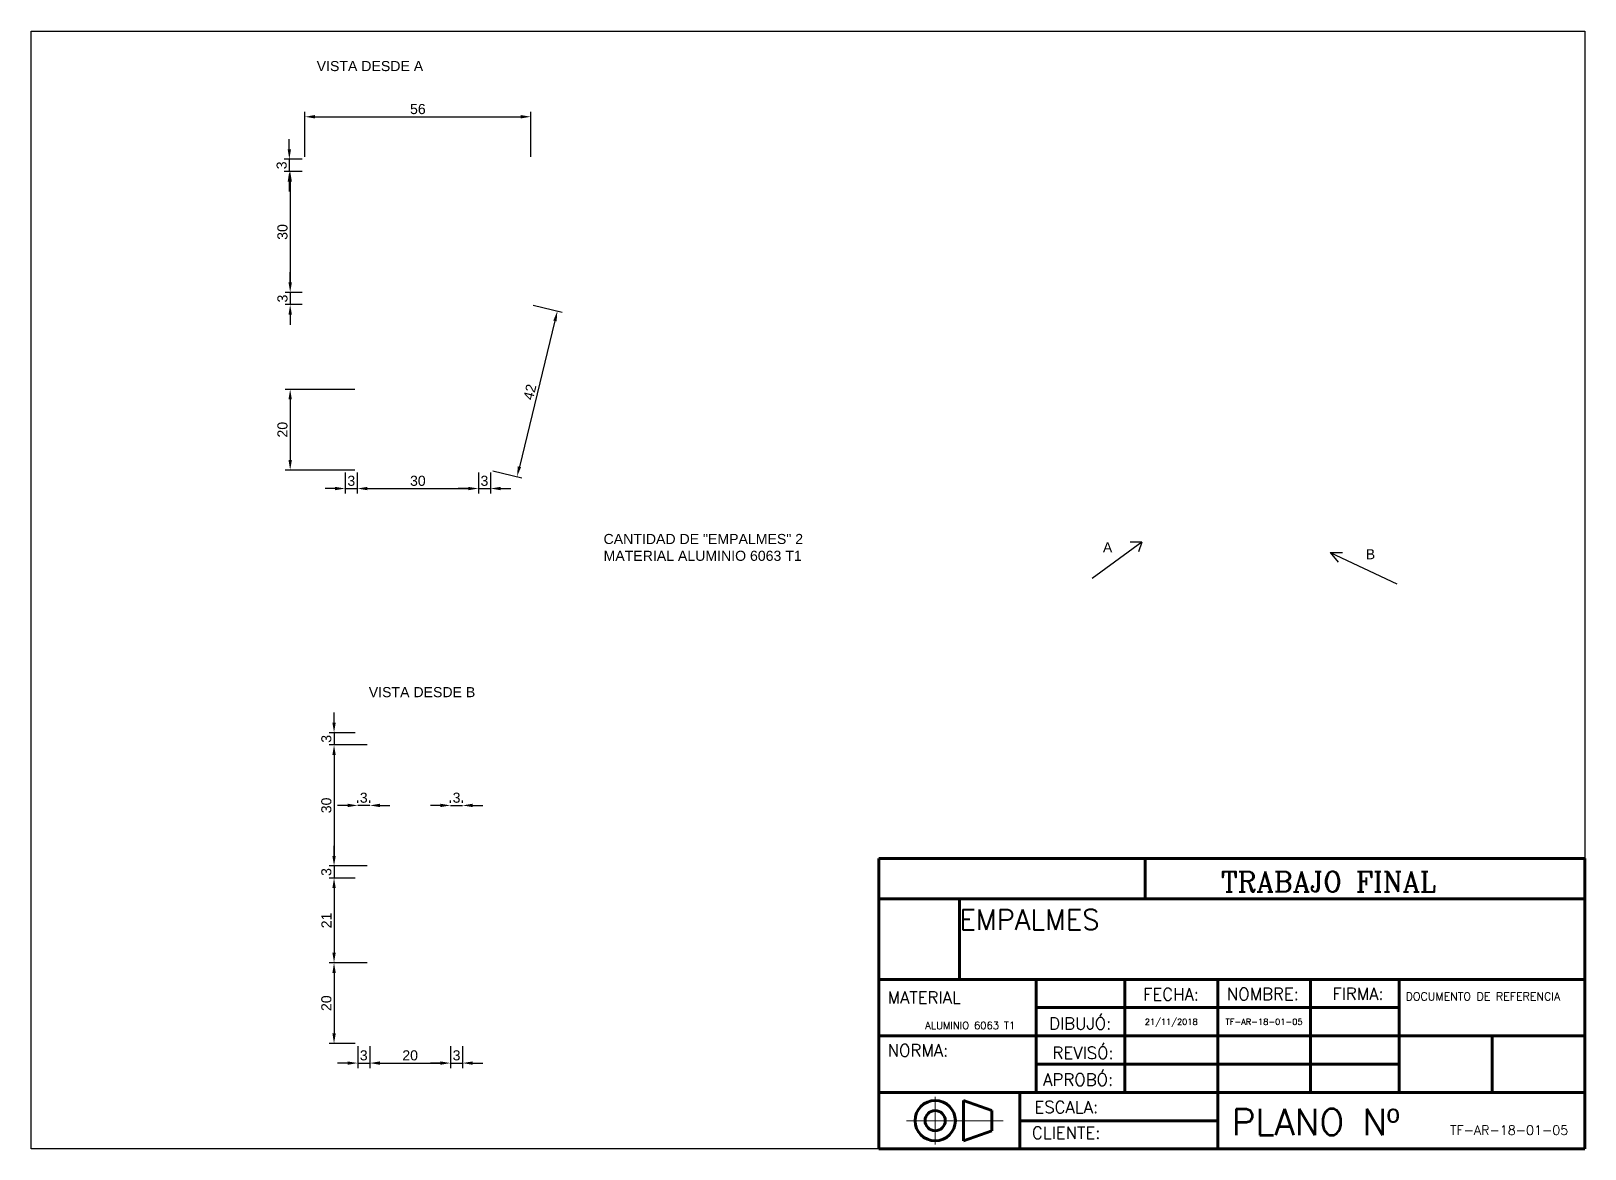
# Paper-space layout 'Presentación1' of a CAD drawing. Header units: millimetres. Extents: x 17 to 402, y -10 to 267.
import ezdxf
from ezdxf.enums import TextEntityAlignment as Align

# ---------------------------------------------------------------- set-up
doc = ezdxf.new("R2010")
doc.units = ezdxf.units.MM
doc.linetypes.add('CENTRO', pattern=[50.8, 31.75, -6.35, 6.35, -6.35])
for name, color, linetype in [('ATRIBUTO', 4, 'Continuous'), ('cotas', 7, 'Continuous'), ('TEXTO', 6, 'Continuous')]:
    doc.layers.add(name, color=color, linetype=linetype)
doc.layers.add('LINEA AUXILIAR', color=7, linetype='CENTRO', lineweight=15)
doc.layers.add('ROTULO', color=7, linetype='Continuous', lineweight=158)
doc.styles.add('ROMANC', font='romanc.shx')
doc.styles.add('ROMANS', font='romans.shx')
doc.styles.get("Standard").update_dxf_attribs({"font": 'arial.ttf'})
doc.dimstyles.new('ISO-25', dxfattribs={"dimtxt": 2.5, "dimasz": 2.5, "dimexe": 1.25, "dimexo": 0.625, "dimtad": 1, "dimtxsty": 'Standard', "dimcen": 2.5, "dimadec": 0, "dimazin": 0, "dimtfac": 1, "dimtmove": 0, "dimatfit": 3, "dimfxl": 1, "dimarcsym": 0})

# ---------------------------------------------------------------- blocks, each defined once
blk = doc.blocks.new('ROTULO ACAD JIG2')
at = {"layer": 'LINEA AUXILIAR'}
for p, q in [((-161, 1.11), (-161, 12.88)), ((-144.12, 7), (-168.07, 7))]:
    blk.add_line(p, q, dxfattribs=at)
at = {"layer": 'ROTULO'}
for p, q in [((-175, 72), (0, 72)), ((-175, 0), (-175, 72)), ((-109, 62), (-109, 72)), ((0, 72), (0, 0)), ((-175, 62), (0, 62)), ((-155, 42), (-155, 62)), ((0, 42), (-175, 42)), ((-136, 14), (-136, 42)), ((-114, 14), (-114, 42)), ((-91, 14), (-91, 42)), ((-68, 14), (-68, 42)), ((-46, 42), (-46, 14)), ((-46, 35), (-136, 35)), ((0, 28), (-175, 28)), ((-23, 28), (-23, 14)), ((-46, 21), (-136, 21)), ((0, 14), (-175, 14)), ((-154, 2), (-154, 12)), ((-154, 12), (-147, 9.5)), ((-140, 0), (-140, 14)), ((-91, 0), (-91, 14)), ((-147, 4.5), (-147, 9.5)), ((-154, 2), (-147, 4.5)), ((-91, 7), (-140, 7)), ((0, 0), (-175, 0))]:
    blk.add_line(p, q, dxfattribs=at)
for radius in [5, 2.5]:
    blk.add_circle((-161, 7), radius, dxfattribs=at)
at = {"layer": 'ATRIBUTO', "style": 'ROMANS'}
for tag, p, height in [('DESIGN_1', (-155, 54.32), 5), ('DESIGN_2', (-155, 44.11), 5), ('MATERIAL', (-163.48, 29.7), 2.5), ('REFERENCIA', (-31.27, 29.68), 2.5), ('NORMA', (-162.56, 16.38), 2.5), ('ESCALA', (-109.41, 8.83), 2.5), ('PLANO', (-33.42, 3.49), 6.5), ('CLIENTE', (-109.79, 2.64), 2.5)]:
    blk.add_attdef(tag, p, '', height=height, dxfattribs=at)
for tag, p in [('FECHA_DIB', (-102.5, 31.5)), ('DIBUJÓ', (-79.5, 31.5)), ('FECHA_REV', (-102.5, 24.5)), ('REVISÓ', (-79.5, 24.5)), ('APROBÓ', (-79.5, 17.5)), ('FECHA_APP', (-102.5, 17.5))]:
    blk.add_attdef(tag, text='', height=2.5, dxfattribs=at).set_placement(p, align=Align.MIDDLE_CENTER)
at = {"layer": 'TEXTO'}
for s, height, style, p in [('TRABAJO FINAL', 5, 'ROMANC', (-90.18, 63.72)), ('MATERIAL', 3, 'ROMANS', (-172.79, 36)), ('FECHA:', 3, 'ROMANS', (-109.51, 36.81)), ('NOMBRE:', 3, 'ROMANS', (-88.74, 36.88)), ('FIRMA:', 3, 'ROMANS', (-62.59, 36.95)), ('DOCUMENTO DE REFERENCIA', 2, 'ROMANS', (-44.43, 36.78)), ('DIBUJÓ:', 3, 'ROMANS', (-132.77, 29.58)), ('NORMA:', 3, 'ROMANS', (-172.79, 22.92)), ('REVISÓ:', 3, 'ROMANS', (-131.93, 22.3)), ('APROBÓ:', 3, 'ROMANS', (-134.25, 15.67)), ('ESCALA:', 3, 'ROMANS', (-136.43, 8.87)), ('PLANO Nº', 6.5, 'ROMANS', (-87.5, 3.43)), ('CLIENTE:', 3, 'ROMANS', (-137.03, 2.5))]:
    blk.add_text(s, height=height, dxfattribs=dict(at, style=style)).set_placement(p)
blk = doc.blocks.new('*D7')
at = {"color": 0, "lineweight": -2, "transparency": 16777216}
for p, q in [((85.27, 235.86), (85.27, 247.03)), ((141.27, 235.86), (141.27, 247.03)), ((87.77, 245.78), (138.77, 245.78))]:
    blk.add_line(p, q, dxfattribs=at)
at = {"color": 0, "transparency": 16777216}
for points in [[(87.77, 246.2), (87.77, 245.37), (85.27, 245.78)], [(138.77, 246.2), (138.77, 245.37), (141.27, 245.78)]]:
    blk.add_solid(points, dxfattribs=at)
at = {"layer": 'Defpoints', "color": 0, "transparency": 16777216}
for p in [(141.27, 245.78), (85.27, 235.24), (141.27, 235.24)]:
    blk.add_point(p, dxfattribs=at)
at = {"color": 0, "transparency": 16777216, "insert": (113.27, 247.68), "char_height": 2.5, "attachment_point": 5}
blk.add_mtext('56', dxfattribs=at)
blk = doc.blocks.new('*D10')
at = {"color": 0, "lineweight": -2, "transparency": 16777216}
for p, q in [((81.42, 237.74), (81.42, 240.24)), ((84.64, 235.24), (80.17, 235.24)), ((81.42, 235.24), (81.42, 232.24)), ((84.64, 232.24), (80.17, 232.24)), ((81.42, 229.74), (81.42, 227.24))]:
    blk.add_line(p, q, dxfattribs=at)
at = {"color": 0, "transparency": 16777216}
for points in [[(81.01, 237.74), (81.84, 237.74), (81.42, 235.24)], [(81.01, 229.74), (81.84, 229.74), (81.42, 232.24)]]:
    blk.add_solid(points, dxfattribs=at)
at = {"layer": 'Defpoints', "color": 0, "transparency": 16777216}
for p in [(85.27, 235.24), (81.42, 232.24), (85.27, 232.24)]:
    blk.add_point(p, dxfattribs=at)
at = {"color": 0, "transparency": 16777216, "insert": (79.52, 233.74), "char_height": 2.5, "attachment_point": 5, "rotation": 90}
blk.add_mtext('3', dxfattribs=at)
blk = doc.blocks.new('*D11')
at = {"color": 0, "lineweight": -2, "transparency": 16777216}
for p, q in [((84.64, 232.24), (80.38, 232.24)), ((81.63, 229.74), (81.63, 204.74)), ((84.64, 202.24), (80.38, 202.24))]:
    blk.add_line(p, q, dxfattribs=at)
at = {"color": 0, "transparency": 16777216}
for points in [[(81.21, 229.74), (82.05, 229.74), (81.63, 232.24)], [(81.21, 204.74), (82.05, 204.74), (81.63, 202.24)]]:
    blk.add_solid(points, dxfattribs=at)
at = {"layer": 'Defpoints', "color": 0, "transparency": 16777216}
for p in [(85.27, 232.24), (81.63, 202.24), (85.27, 202.24)]:
    blk.add_point(p, dxfattribs=at)
at = {"color": 0, "transparency": 16777216, "insert": (79.73, 217.24), "char_height": 2.5, "attachment_point": 5, "rotation": 90}
blk.add_mtext('30', dxfattribs=at)
blk = doc.blocks.new('*D12')
at = {"color": 0, "lineweight": -2, "transparency": 16777216}
for p, q in [((81.63, 204.74), (81.63, 207.24)), ((84.64, 202.24), (80.38, 202.24)), ((81.63, 202.24), (81.63, 199.24)), ((84.64, 199.24), (80.38, 199.24)), ((81.63, 196.74), (81.63, 194.24))]:
    blk.add_line(p, q, dxfattribs=at)
at = {"color": 0, "transparency": 16777216}
for points in [[(81.21, 204.74), (82.05, 204.74), (81.63, 202.24)], [(81.21, 196.74), (82.05, 196.74), (81.63, 199.24)]]:
    blk.add_solid(points, dxfattribs=at)
at = {"layer": 'Defpoints', "color": 0, "transparency": 16777216}
for p in [(85.27, 202.24), (81.63, 199.24), (85.27, 199.24)]:
    blk.add_point(p, dxfattribs=at)
at = {"color": 0, "transparency": 16777216, "insert": (79.73, 200.74), "char_height": 2.5, "attachment_point": 5, "rotation": 90}
blk.add_mtext('3', dxfattribs=at)
blk = doc.blocks.new('*D13')
at = {"color": 0, "lineweight": -2, "transparency": 16777216}
for p, q in [((95.27, 157.61), (95.27, 152.42)), ((98.27, 157.61), (98.27, 152.42)), ((92.77, 153.67), (90.27, 153.67)), ((95.27, 153.67), (98.27, 153.67)), ((100.77, 153.67), (103.27, 153.67))]:
    blk.add_line(p, q, dxfattribs=at)
at = {"color": 0, "transparency": 16777216}
for points in [[(92.77, 154.08), (92.77, 153.25), (95.27, 153.67)], [(100.77, 154.08), (100.77, 153.25), (98.27, 153.67)]]:
    blk.add_solid(points, dxfattribs=at)
at = {"layer": 'Defpoints', "color": 0, "transparency": 16777216}
for p in [(95.27, 158.24), (98.27, 158.24), (98.27, 153.67)]:
    blk.add_point(p, dxfattribs=at)
at = {"color": 0, "transparency": 16777216, "insert": (96.77, 155.57), "char_height": 2.5, "attachment_point": 5}
blk.add_mtext('3', dxfattribs=at)
blk = doc.blocks.new('*D14')
at = {"color": 0, "lineweight": -2, "transparency": 16777216}
for p, q in [((98.27, 157.61), (98.27, 152.42)), ((128.27, 157.61), (128.27, 152.42)), ((100.77, 153.67), (125.77, 153.67))]:
    blk.add_line(p, q, dxfattribs=at)
at = {"color": 0, "transparency": 16777216}
for points in [[(100.77, 154.08), (100.77, 153.25), (98.27, 153.67)], [(125.77, 154.08), (125.77, 153.25), (128.27, 153.67)]]:
    blk.add_solid(points, dxfattribs=at)
at = {"layer": 'Defpoints', "color": 0, "transparency": 16777216}
for p in [(98.27, 158.24), (128.27, 158.24), (128.27, 153.67)]:
    blk.add_point(p, dxfattribs=at)
at = {"color": 0, "transparency": 16777216, "insert": (113.27, 155.57), "char_height": 2.5, "attachment_point": 5}
blk.add_mtext('30', dxfattribs=at)
blk = doc.blocks.new('*D15')
at = {"color": 0, "lineweight": -2, "transparency": 16777216}
for p, q in [((128.27, 157.61), (128.27, 152.42)), ((131.27, 157.61), (131.27, 152.42)), ((125.77, 153.67), (123.27, 153.67)), ((128.27, 153.67), (131.27, 153.67)), ((133.77, 153.67), (136.27, 153.67))]:
    blk.add_line(p, q, dxfattribs=at)
at = {"color": 0, "transparency": 16777216}
for points in [[(125.77, 154.08), (125.77, 153.25), (128.27, 153.67)], [(133.77, 154.08), (133.77, 153.25), (131.27, 153.67)]]:
    blk.add_solid(points, dxfattribs=at)
at = {"layer": 'Defpoints', "color": 0, "transparency": 16777216}
for p in [(128.27, 158.24), (131.27, 158.24), (131.27, 153.67)]:
    blk.add_point(p, dxfattribs=at)
at = {"color": 0, "transparency": 16777216, "insert": (129.77, 155.57), "char_height": 2.5, "attachment_point": 5}
blk.add_mtext('3', dxfattribs=at)
blk = doc.blocks.new('*D16')
at = {"color": 0, "lineweight": -2, "transparency": 16777216}
for p, q in [((141.88, 199.09), (149.06, 197.34)), ((147.25, 195.2), (138.43, 159.06)), ((131.88, 158.09), (139.06, 156.34))]:
    blk.add_line(p, q, dxfattribs=at)
at = {"color": 0, "transparency": 16777216}
for points in [[(146.84, 195.3), (147.65, 195.1), (147.84, 197.63)], [(138.03, 159.16), (138.84, 158.96), (137.84, 156.63)]]:
    blk.add_solid(points, dxfattribs=at)
at = {"layer": 'Defpoints', "color": 0, "transparency": 16777216}
for p in [(141.27, 199.24), (131.27, 158.24), (137.84, 156.63)]:
    blk.add_point(p, dxfattribs=at)
at = {"color": 0, "transparency": 16777216, "insert": (141.01, 177.58), "char_height": 2.5, "attachment_point": 5, "rotation": 76.293}
blk.add_mtext('42', dxfattribs=at)
blk = doc.blocks.new('*D17')
at = {"color": 0, "lineweight": -2, "transparency": 16777216}
for p, q in [((92.5, 95.65), (92.5, 98.15)), ((97.74, 93.15), (91.25, 93.15)), ((92.5, 93.15), (92.5, 90.15)), ((100.74, 90.15), (91.25, 90.15)), ((92.5, 87.65), (92.5, 85.15))]:
    blk.add_line(p, q, dxfattribs=at)
at = {"color": 0, "transparency": 16777216}
for points in [[(92.09, 95.65), (92.92, 95.65), (92.5, 93.15)], [(92.09, 87.65), (92.92, 87.65), (92.5, 90.15)]]:
    blk.add_solid(points, dxfattribs=at)
at = {"layer": 'Defpoints', "color": 0, "transparency": 16777216}
for p in [(98.36, 93.15), (92.5, 90.15), (101.36, 90.15)]:
    blk.add_point(p, dxfattribs=at)
at = {"color": 0, "transparency": 16777216, "insert": (90.6, 91.65), "char_height": 2.5, "attachment_point": 5, "rotation": 90}
blk.add_mtext('3', dxfattribs=at)
blk = doc.blocks.new('*D18')
at = {"color": 0, "lineweight": -2, "transparency": 16777216}
for p, q in [((100.74, 90.15), (91.25, 90.15)), ((92.5, 87.65), (92.5, 62.65)), ((100.74, 60.15), (91.25, 60.15))]:
    blk.add_line(p, q, dxfattribs=at)
at = {"color": 0, "transparency": 16777216}
for points in [[(92.09, 87.65), (92.92, 87.65), (92.5, 90.15)], [(92.09, 62.65), (92.92, 62.65), (92.5, 60.15)]]:
    blk.add_solid(points, dxfattribs=at)
at = {"layer": 'Defpoints', "color": 0, "transparency": 16777216}
for p in [(101.36, 90.15), (92.5, 60.15), (101.36, 60.15)]:
    blk.add_point(p, dxfattribs=at)
at = {"color": 0, "transparency": 16777216, "insert": (90.6, 75.15), "char_height": 2.5, "attachment_point": 5, "rotation": 90}
blk.add_mtext('30', dxfattribs=at)
blk = doc.blocks.new('*D19')
at = {"color": 0, "lineweight": -2, "transparency": 16777216}
for p, q in [((92.5, 62.65), (92.5, 65.15)), ((100.74, 60.15), (91.25, 60.15)), ((92.5, 60.15), (92.5, 57.15)), ((97.74, 57.15), (91.25, 57.15)), ((92.5, 54.65), (92.5, 52.15))]:
    blk.add_line(p, q, dxfattribs=at)
at = {"color": 0, "transparency": 16777216}
for points in [[(92.09, 62.65), (92.92, 62.65), (92.5, 60.15)], [(92.09, 54.65), (92.92, 54.65), (92.5, 57.15)]]:
    blk.add_solid(points, dxfattribs=at)
at = {"layer": 'Defpoints', "color": 0, "transparency": 16777216}
for p in [(101.36, 60.15), (92.5, 57.15), (98.36, 57.15)]:
    blk.add_point(p, dxfattribs=at)
at = {"color": 0, "transparency": 16777216, "insert": (90.6, 58.65), "char_height": 2.5, "attachment_point": 5, "rotation": 90}
blk.add_mtext('3', dxfattribs=at)
blk = doc.blocks.new('*D20')
at = {"color": 0, "lineweight": -2, "transparency": 16777216}
for p, q in [((97.74, 57.15), (91.25, 57.15)), ((92.5, 54.65), (92.5, 38.65)), ((100.74, 36.15), (91.25, 36.15))]:
    blk.add_line(p, q, dxfattribs=at)
at = {"color": 0, "transparency": 16777216}
for points in [[(92.09, 54.65), (92.92, 54.65), (92.5, 57.15)], [(92.09, 38.65), (92.92, 38.65), (92.5, 36.15)]]:
    blk.add_solid(points, dxfattribs=at)
at = {"layer": 'Defpoints', "color": 0, "transparency": 16777216}
for p in [(98.36, 57.15), (92.5, 36.15), (101.36, 36.15)]:
    blk.add_point(p, dxfattribs=at)
at = {"color": 0, "transparency": 16777216, "insert": (90.62, 46.65), "char_height": 2.5, "attachment_point": 5, "rotation": 90}
blk.add_mtext('21', dxfattribs=at)
blk = doc.blocks.new('*D21')
at = {"color": 0, "lineweight": -2, "transparency": 16777216}
for p, q in [((100.74, 36.15), (91.25, 36.15)), ((92.5, 33.65), (92.5, 18.65)), ((97.74, 16.15), (91.25, 16.15))]:
    blk.add_line(p, q, dxfattribs=at)
at = {"color": 0, "transparency": 16777216}
for points in [[(92.09, 33.65), (92.92, 33.65), (92.5, 36.15)], [(92.09, 18.65), (92.92, 18.65), (92.5, 16.15)]]:
    blk.add_solid(points, dxfattribs=at)
at = {"layer": 'Defpoints', "color": 0, "transparency": 16777216}
for p in [(101.36, 36.15), (92.5, 16.15), (98.36, 16.15)]:
    blk.add_point(p, dxfattribs=at)
at = {"color": 0, "transparency": 16777216, "insert": (90.6, 26.15), "char_height": 2.5, "attachment_point": 5, "rotation": 90}
blk.add_mtext('20', dxfattribs=at)
blk = doc.blocks.new('*D22')
at = {"color": 0, "lineweight": -2, "transparency": 16777216}
for p, q in [((98.36, 15.53), (98.36, 10.06)), ((101.36, 15.53), (101.36, 10.06)), ((95.86, 11.31), (93.36, 11.31)), ((98.36, 11.31), (101.36, 11.31)), ((103.86, 11.31), (106.36, 11.31))]:
    blk.add_line(p, q, dxfattribs=at)
at = {"color": 0, "transparency": 16777216}
for points in [[(95.86, 11.72), (95.86, 10.89), (98.36, 11.31)], [(103.86, 11.72), (103.86, 10.89), (101.36, 11.31)]]:
    blk.add_solid(points, dxfattribs=at)
at = {"layer": 'Defpoints', "color": 0, "transparency": 16777216}
for p in [(98.36, 16.15), (101.36, 16.15), (101.36, 11.31)]:
    blk.add_point(p, dxfattribs=at)
at = {"color": 0, "transparency": 16777216, "insert": (99.86, 13.21), "char_height": 2.5, "attachment_point": 5}
blk.add_mtext('3', dxfattribs=at)
blk = doc.blocks.new('*D23')
at = {"color": 0, "lineweight": -2, "transparency": 16777216}
for p, q in [((101.36, 15.53), (101.36, 10.06)), ((121.36, 15.53), (121.36, 10.06)), ((103.86, 11.31), (118.86, 11.31))]:
    blk.add_line(p, q, dxfattribs=at)
at = {"color": 0, "transparency": 16777216}
for points in [[(103.86, 11.72), (103.86, 10.89), (101.36, 11.31)], [(118.86, 11.72), (118.86, 10.89), (121.36, 11.31)]]:
    blk.add_solid(points, dxfattribs=at)
at = {"layer": 'Defpoints', "color": 0, "transparency": 16777216}
for p in [(101.36, 16.15), (121.36, 16.15), (121.36, 11.31)]:
    blk.add_point(p, dxfattribs=at)
at = {"color": 0, "transparency": 16777216, "insert": (111.36, 13.21), "char_height": 2.5, "attachment_point": 5}
blk.add_mtext('20', dxfattribs=at)
blk = doc.blocks.new('*D24')
at = {"color": 0, "lineweight": -2, "transparency": 16777216}
for p, q in [((121.36, 15.53), (121.36, 10.06)), ((124.36, 15.53), (124.36, 10.06)), ((118.86, 11.31), (116.36, 11.31)), ((121.36, 11.31), (124.36, 11.31)), ((126.86, 11.31), (129.36, 11.31))]:
    blk.add_line(p, q, dxfattribs=at)
at = {"color": 0, "transparency": 16777216}
for points in [[(118.86, 11.72), (118.86, 10.89), (121.36, 11.31)], [(126.86, 11.72), (126.86, 10.89), (124.36, 11.31)]]:
    blk.add_solid(points, dxfattribs=at)
at = {"layer": 'Defpoints', "color": 0, "transparency": 16777216}
for p in [(121.36, 16.15), (124.36, 16.15), (124.36, 11.31)]:
    blk.add_point(p, dxfattribs=at)
at = {"color": 0, "transparency": 16777216, "insert": (122.86, 13.21), "char_height": 2.5, "attachment_point": 5}
blk.add_mtext('3', dxfattribs=at)
blk = doc.blocks.new('*D25')
at = {"color": 0, "lineweight": -2, "transparency": 16777216}
for p, q in [((95.86, 75.15), (93.36, 75.15)), ((98.36, 75.78), (98.36, 76.4)), ((101.36, 75.15), (98.36, 75.15)), ((101.36, 75.78), (101.36, 76.4)), ((103.86, 75.15), (106.36, 75.15))]:
    blk.add_line(p, q, dxfattribs=at)
at = {"color": 0, "transparency": 16777216}
for points in [[(95.86, 75.57), (95.86, 74.73), (98.36, 75.15)], [(103.86, 75.57), (103.86, 74.73), (101.36, 75.15)]]:
    blk.add_solid(points, dxfattribs=at)
at = {"layer": 'Defpoints', "color": 0, "transparency": 16777216}
for p in [(98.36, 75.15), (98.36, 75.15), (101.36, 75.15)]:
    blk.add_point(p, dxfattribs=at)
at = {"color": 0, "transparency": 16777216, "insert": (99.86, 77.05), "char_height": 2.5, "attachment_point": 5}
blk.add_mtext('3', dxfattribs=at)
blk = doc.blocks.new('*D26')
at = {"color": 0, "lineweight": -2, "transparency": 16777216}
for p, q in [((118.86, 75.15), (116.36, 75.15)), ((121.36, 75.78), (121.36, 76.4)), ((121.36, 75.15), (124.36, 75.15)), ((124.36, 75.78), (124.36, 76.4)), ((126.86, 75.15), (129.36, 75.15))]:
    blk.add_line(p, q, dxfattribs=at)
at = {"color": 0, "transparency": 16777216}
for points in [[(118.86, 75.57), (118.86, 74.73), (121.36, 75.15)], [(126.86, 75.57), (126.86, 74.73), (124.36, 75.15)]]:
    blk.add_solid(points, dxfattribs=at)
at = {"layer": 'Defpoints', "color": 0, "transparency": 16777216}
for p in [(121.36, 75.15), (124.36, 75.15), (124.36, 75.15)]:
    blk.add_point(p, dxfattribs=at)
at = {"color": 0, "transparency": 16777216, "insert": (122.86, 77.05), "char_height": 2.5, "attachment_point": 5}
blk.add_mtext('3', dxfattribs=at)
blk = doc.blocks.new('*D27')
at = {"color": 0, "lineweight": -2, "transparency": 16777216}
for p, q in [((97.64, 178.24), (80.38, 178.24)), ((81.63, 175.74), (81.63, 160.74)), ((97.64, 158.24), (80.38, 158.24))]:
    blk.add_line(p, q, dxfattribs=at)
at = {"color": 0, "transparency": 16777216}
for points in [[(81.21, 175.74), (82.05, 175.74), (81.63, 178.24)], [(81.21, 160.74), (82.05, 160.74), (81.63, 158.24)]]:
    blk.add_solid(points, dxfattribs=at)
at = {"layer": 'Defpoints', "color": 0, "transparency": 16777216}
for p in [(98.27, 178.24), (81.63, 158.24), (98.27, 158.24)]:
    blk.add_point(p, dxfattribs=at)
at = {"color": 0, "transparency": 16777216, "insert": (79.73, 168.24), "char_height": 2.5, "attachment_point": 5, "rotation": 90}
blk.add_mtext('20', dxfattribs=at)

psp = doc.layouts.new('Presentación1')

# ---------------------------------------------------------------- linework, layer by layer
for p, q in [((292.685, 140.343), (280.346, 131.402)), ((292.685, 140.343), (289.812, 140.343)), ((292.685, 140.343), (291.873, 137.944)), ((339.361, 137.788), (355.819, 130.052)), ((339.361, 137.788), (342.386, 137.788)), ((339.361, 137.788), (341.292, 135.458))]:
    psp.add_line(p, q)
psp.add_lwpolyline([(17.426, 267.014), (402.46, 267.014), (402.46, -9.961), (17.426, -9.961)], close=True)

# ---------------------------------------------------------------- block references
at = {"layer": 'cotas'}
ref = psp.add_blockref('ROTULO ACAD JIG2', (402.46, -9.961), dxfattribs=at)
ref.add_attrib('DIBUJÓ', 'TF-AR-18-01-05', dxfattribs={"layer": 'ATRIBUTO', "height": 1.5, "style": 'ROMANS'}).set_placement((322.96, 21.539), align=Align.MIDDLE_CENTER)
ref.add_attrib('FECHA_DIB', '21/11/2018', dxfattribs={"layer": 'ATRIBUTO', "height": 1.5, "style": 'ROMANS'}).set_placement((299.96, 21.539), align=Align.MIDDLE_CENTER)
ref.add_attrib('DESIGN_1', 'EMPALMES', (247.46, 44.359), dxfattribs={"layer": 'ATRIBUTO', "height": 5, "style": 'ROMANS'})
ref.add_attrib('MATERIAL', 'ALUMINIO 6063 T1', (238.983, 19.74), dxfattribs={"layer": 'ATRIBUTO', "height": 1.8, "style": 'ROMANS'})
ref.add_attrib('PLANO', 'TF-AR-18-01-05', (369.043, -6.472), dxfattribs={"layer": 'ATRIBUTO', "height": 2.3, "style": 'ROMANS'})

# ---------------------------------------------------------------- texts
at = {"char_height": 2.5, "attachment_point": 1}
for s, width, insert in [('VISTA DESDE A', 43.36844, (88.197, 259.599)), ('CANTIDAD DE "EMPALMES" 2\\PMATERIAL ALUMINIO 6063 T1\\P\\P\\P               ', 170.70214, (159.285, 142.419)), (' A', 23.22596, (282.046, 140.338)), ('B', 27.50469, (348.146, 138.64)), ('VISTA DESDE B', 62.76176, (101.106, 104.473))]:
    psp.add_mtext_dynamic_manual_height_columns(s, width=width, gutter_width=12.5, heights=[0], dxfattribs=dict(at, insert=insert))

# ---------------------------------------------------------------- dimensions: what is measured, and where the dimension line sits
for base, p1, p2, angle, picture, middle in [((141.269, 245.782), (85.269, 235.235), (141.269, 235.235), 180, '*D7', (113.269, 247.684)), ((81.423, 232.235), (85.269, 235.235), (85.269, 232.235), 270, '*D10', (79.521, 233.735)), ((81.631, 202.235), (85.269, 232.235), (85.269, 202.235), 270, '*D11', (79.729, 217.235)), ((81.631, 199.235), (85.269, 202.235), (85.269, 199.235), 270, '*D12', (79.729, 200.735)), ((81.631, 158.235), (98.269, 178.235), (98.269, 158.235), 270, '*D27', (79.73, 168.235)), ((92.503, 90.151), (98.364, 93.151), (101.364, 90.151), 270, '*D17', (90.601, 91.651)), ((92.503, 60.151), (101.364, 90.151), (101.364, 60.151), 270, '*D18', (90.601, 75.151)), ((92.503, 57.151), (101.364, 60.151), (98.364, 57.151), 270, '*D19', (90.601, 58.651)), ((92.503, 36.151), (98.364, 57.151), (101.364, 36.151), 270, '*D20', (90.623, 46.651)), ((92.503, 16.151), (101.364, 36.151), (98.364, 16.151), 270, '*D21', (90.602, 26.151))]:
    dim = psp.add_linear_dim(base=base, p1=p1, p2=p2, angle=angle, dimstyle='ISO-25', override={"dimlfac": -1})
    dim.commit()
    dim.dimension.update_dxf_attribs({"geometry": picture, "text_midpoint": middle})
dim = psp.add_aligned_dim(p1=(141.269, 199.235), p2=(131.269, 158.235), distance=6.765, dimstyle='ISO-25', override={"dimdec": 0, "dimlfac": -1})
dim.commit()
dim.dimension.update_dxf_attribs({"geometry": '*D16', "text_midpoint": (141.015, 177.577)})
for base, p1, p2, picture, middle in [((98.269, 153.667), (95.269, 158.235), (98.269, 158.235), '*D13', (96.769, 155.569)), ((128.269, 153.667), (98.269, 158.235), (128.269, 158.235), '*D14', (113.269, 155.569)), ((131.269, 153.667), (128.269, 158.235), (131.269, 158.235), '*D15', (129.769, 155.569)), ((98.364, 75.151), (101.364, 75.151), (98.364, 75.151), '*D25', (99.864, 77.053)), ((124.364, 75.151), (121.364, 75.151), (124.364, 75.151), '*D26', (122.864, 77.053)), ((101.364, 11.305), (98.364, 16.151), (101.364, 16.151), '*D22', (99.864, 13.207)), ((121.364, 11.305), (101.364, 16.151), (121.364, 16.151), '*D23', (111.364, 13.206)), ((124.364, 11.305), (121.364, 16.151), (124.364, 16.151), '*D24', (122.864, 13.207))]:
    dim = psp.add_linear_dim(base=base, p1=p1, p2=p2, dimstyle='ISO-25', override={"dimlfac": -1})
    dim.commit()
    dim.dimension.update_dxf_attribs({"geometry": picture, "text_midpoint": middle})

doc.saveas('drawing.dxf')
